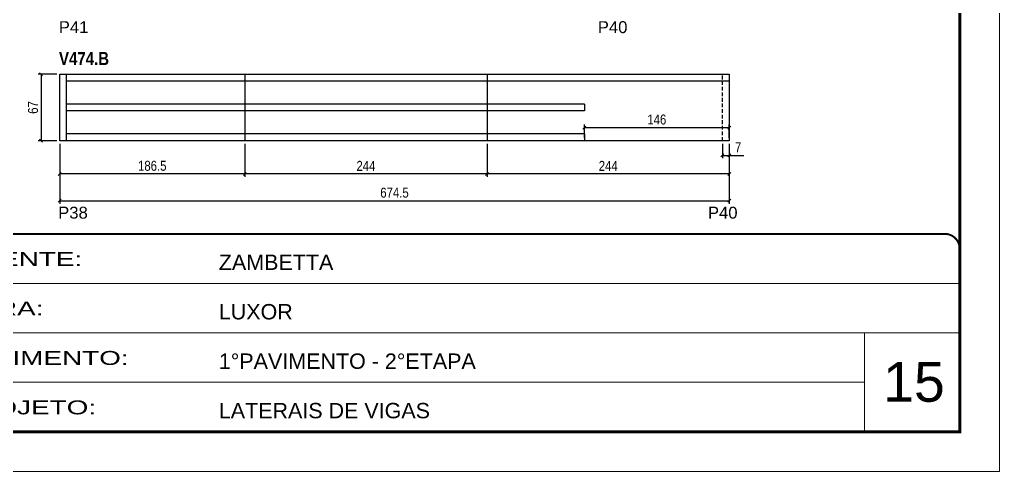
# Model space of a CAD drawing. Extents: x 3309 to 9563, y -2522 to 14608.
# Drawn here: x 6991 to 7978, y 10112 to 10567 of the extents above; entities that cross this region are included whole.
import ezdxf

# ---------------------------------------------------------------- set-up
doc = ezdxf.new("R2010")
doc.units = 0
for name, pattern in [('CONTINUO', [0]), ('DASHED', [0.75, 0.5, -0.25]), ('HIDDEN', [0.375, 0.25, -0.125])]:
    doc.linetypes.add(name, pattern=pattern)
for name, color, linetype in [('5', 5, 'Continuous'), ('COTA', 241, 'Continuous'), ('NOMENCLATURA', 7, 'Continuous'), ('Painéis', 200, 'Continuous'), ('SARR_2.2x7', 40, 'Continuous')]:
    doc.layers.add(name, color=color, linetype=linetype)
for name, color, linetype, lineweight in [('CARIMBO', 255, 'Continuous', 9), ('Folhas', 255, 'Continuous', 9), ('SARRAFO DE PRESSAO', 251, 'DASHED', 9)]:
    doc.layers.add(name, color=color, linetype=linetype, lineweight=lineweight)
doc.styles.add('ARIAL', font='arial.ttf')
doc.styles.add('COTA TECNICA', font='techl___.ttf', dxfattribs={"height": 10})
doc.styles.get("Standard").update_dxf_attribs({"font": 'arial.ttf'})
doc.styles.add('TECNICA', font='techb___.ttf', dxfattribs={"height": 10})
doc.styles.add('Tecnologia', font='')
doc.styles.get('Tecnologia').set_extended_font_data('Forgotten Futurist')
doc.dimstyles.new('PAINEL', dxfattribs={"dimtxt": 10, "dimasz": 3, "dimexe": 3, "dimexo": 3, "dimgap": 3, "dimtad": 1, "dimdec": 1, "dimzin": 12, "dimdsep": 46, "dimtxsty": 'COTA TECNICA', "dimblk1": 'OBLIQUE', "dimblk2": 'OBLIQUE', "dimsah": 1, "dimcen": 0.9, "dimclrd": 4, "dimclre": 4, "dimclrt": 240, "dimadec": 1, "dimazin": 3, "dimtfac": 1, "dimtdec": 1, "dimtmove": 0, "dimatfit": 3, "dimfxl": 1, "dimtolj": 1, "dimtzin": 12, "dimarcsym": 0})

# ---------------------------------------------------------------- blocks, each defined once
blk = doc.blocks.new('9999999999')
at = {"color": 30, "linetype": 'CONTINUO'}
for p, q in [((98564.56, 34379.64), (99583.98, 34379.64)), ((98564.56, 34329.83), (99487.98, 34329.83)), ((99583.98, 34329.83), (99487.98, 34329.83)), ((99487.98, 34329.83), (99487.98, 34230.21)), ((98564.56, 34280.02), (99487.98, 34280.02))]:
    blk.add_line(p, q, dxfattribs=at)
at = {"color": 30, "linetype": 'CONTINUO', "const_width": 2}
blk.add_lwpolyline([(99583.98, 34230.21), (99583.98, 34414.45, 0.414214), (99568.98, 34429.45), (98228.98, 34429.45, 0.414214), (98213.98, 34414.45), (98213.98, 34245.21, 0.414214), (98228.98, 34230.21), (99583.98, 34230.21)], format="xyb", dxfattribs=at)
at = {"layer": 'Folhas'}
blk.add_lwpolyline([(98138.98, 34190.21), (99623.98, 34190.21), (99623.98, 35240.21), (98138.98, 35240.21)], close=True, dxfattribs=at)
at = {"layer": 'Folhas', "color": 30, "const_width": 3}
blk.add_lwpolyline([(98213.98, 34230.21), (99583.98, 34230.21), (99583.98, 35200.21), (98213.98, 35200.21)], close=True, dxfattribs=at)
at = {"color": 7, "linetype": 'Continuous', "ltscale": 5, "style": 'ARIAL'}
for s, height, p in [('ZAMBETTA', 15.483, (98837.68, 34393.13)), ('LUXOR', 15.483, (98837.68, 34343.32)), ('1°PAVIMENTO - 2°ETAPA', 15.4829, (98837.68, 34293.51)), ('LATERAIS DE VIGAS', 15.4829, (98837.68, 34243.7))]:
    blk.add_text(s, height=height, dxfattribs=at).set_placement(p)
at = {"layer": 'Folhas', "color": 7, "style": 'Tecnologia', "width": 1.5}
for s, p in [('CLIENTE:', (98573.65, 34397.17)), ('OBRA:', (98573.65, 34347.31)), ('PAVIMENTO:', (98573.65, 34297.5)), ('PROJETO:', (98573.65, 34247.69))]:
    blk.add_text(s, height=14, dxfattribs=at).set_placement(p)
blk = doc.blocks.new('_Oblique')
at = {"color": 0, "linetype": 'ByBlock', "lineweight": -2}
blk.add_line((-0.5, -0.5), (0.5, 0.5), dxfattribs=at)
blk = doc.blocks.new('*D451')
at = {"layer": 'COTA', "color": 4, "lineweight": -2, "transparency": 16777216}
for p, q in [((7461.79, 10442.19), (7461.79, 10408.8)), ((7705.79, 10442.19), (7705.79, 10408.8)), ((7705.79, 10411.8), (7461.79, 10411.8))]:
    blk.add_line(p, q, dxfattribs=at)
at = {"layer": 'Defpoints', "color": 0, "transparency": 16777216}
for p in [(7461.79, 10445.19), (7705.79, 10445.19), (7461.79, 10411.8)]:
    blk.add_point(p, dxfattribs=at)
at = {"layer": 'COTA', "color": 4, "lineweight": -2, "transparency": 16777216, "xscale": 3, "yscale": 3, "zscale": 3, "rotation": 180}
blk.add_blockref('_Oblique', (7461.79, 10411.8), dxfattribs=at)
at = {"layer": 'COTA', "color": 4, "lineweight": -2, "transparency": 16777216, "xscale": 3, "yscale": 3, "zscale": 3}
blk.add_blockref('_Oblique', (7705.79, 10411.8), dxfattribs=at)
at = {"layer": 'COTA', "color": 240, "transparency": 16777216, "insert": (7583.79, 10419.87), "char_height": 10, "attachment_point": 5, "style": 'COTA TECNICA'}
blk.add_mtext('\\A1;244', dxfattribs=at)
blk = doc.blocks.new('*D452')
at = {"layer": 'COTA', "color": 4, "lineweight": -2, "transparency": 16777216}
for p, q in [((7217.79, 10442.19), (7217.79, 10408.8)), ((7461.79, 10442.19), (7461.79, 10408.8)), ((7461.79, 10411.8), (7217.79, 10411.8))]:
    blk.add_line(p, q, dxfattribs=at)
at = {"layer": 'Defpoints', "color": 0, "transparency": 16777216}
for p in [(7217.79, 10445.19), (7461.79, 10445.19), (7217.79, 10411.8)]:
    blk.add_point(p, dxfattribs=at)
at = {"layer": 'COTA', "color": 4, "lineweight": -2, "transparency": 16777216, "xscale": 3, "yscale": 3, "zscale": 3, "rotation": 180}
blk.add_blockref('_Oblique', (7217.79, 10411.8), dxfattribs=at)
at = {"layer": 'COTA', "color": 4, "lineweight": -2, "transparency": 16777216, "xscale": 3, "yscale": 3, "zscale": 3}
blk.add_blockref('_Oblique', (7461.79, 10411.8), dxfattribs=at)
at = {"layer": 'COTA', "color": 240, "transparency": 16777216, "insert": (7339.79, 10419.87), "char_height": 10, "attachment_point": 5, "style": 'COTA TECNICA'}
blk.add_mtext('\\A1;244', dxfattribs=at)
blk = doc.blocks.new('*D453')
at = {"layer": 'COTA', "color": 4, "lineweight": -2, "transparency": 16777216}
for p, q in [((7031.29, 10442.19), (7031.29, 10408.8)), ((7217.79, 10442.19), (7217.79, 10408.8)), ((7217.79, 10411.8), (7031.29, 10411.8))]:
    blk.add_line(p, q, dxfattribs=at)
at = {"layer": 'Defpoints', "color": 0, "transparency": 16777216}
for p in [(7031.29, 10445.19), (7217.79, 10445.19), (7031.29, 10411.8)]:
    blk.add_point(p, dxfattribs=at)
at = {"layer": 'COTA', "color": 4, "lineweight": -2, "transparency": 16777216, "xscale": 3, "yscale": 3, "zscale": 3, "rotation": 180}
blk.add_blockref('_Oblique', (7031.29, 10411.8), dxfattribs=at)
at = {"layer": 'COTA', "color": 4, "lineweight": -2, "transparency": 16777216, "xscale": 3, "yscale": 3, "zscale": 3}
blk.add_blockref('_Oblique', (7217.79, 10411.8), dxfattribs=at)
at = {"layer": 'COTA', "color": 240, "transparency": 16777216, "insert": (7124.54, 10419.93), "char_height": 10, "attachment_point": 5, "style": 'COTA TECNICA'}
blk.add_mtext('\\A1;186.5', dxfattribs=at)
blk = doc.blocks.new('*D454')
at = {"layer": 'COTA', "color": 4, "lineweight": -2, "transparency": 16777216}
for p, q in [((7031.29, 10442.19), (7031.29, 10381.77)), ((7705.79, 10442.19), (7705.79, 10381.77)), ((7031.29, 10384.77), (7705.79, 10384.77))]:
    blk.add_line(p, q, dxfattribs=at)
at = {"layer": 'Defpoints', "color": 0, "transparency": 16777216}
for p in [(7031.29, 10445.19), (7705.79, 10445.19), (7705.79, 10384.77)]:
    blk.add_point(p, dxfattribs=at)
at = {"layer": 'COTA', "color": 4, "lineweight": -2, "transparency": 16777216, "xscale": 3, "yscale": 3, "zscale": 3, "rotation": 180}
blk.add_blockref('_Oblique', (7031.29, 10384.77), dxfattribs=at)
at = {"layer": 'COTA', "color": 4, "lineweight": -2, "transparency": 16777216, "xscale": 3, "yscale": 3, "zscale": 3}
blk.add_blockref('_Oblique', (7705.79, 10384.77), dxfattribs=at)
at = {"layer": 'COTA', "color": 240, "transparency": 16777216, "insert": (7368.54, 10392.88), "char_height": 10, "attachment_point": 5, "style": 'COTA TECNICA'}
blk.add_mtext('\\A1;674.5', dxfattribs=at)
blk = doc.blocks.new('*D455')
at = {"layer": 'COTA', "color": 4, "lineweight": -2, "transparency": 16777216}
for p, q in [((7028.29, 10512.19), (7009.58, 10512.19)), ((7012.58, 10512.19), (7012.58, 10445.19)), ((7028.29, 10445.19), (7009.58, 10445.19))]:
    blk.add_line(p, q, dxfattribs=at)
at = {"layer": 'Defpoints', "color": 0, "transparency": 16777216}
for p in [(7031.29, 10512.19), (7012.58, 10445.19), (7031.29, 10445.19)]:
    blk.add_point(p, dxfattribs=at)
at = {"layer": 'COTA', "color": 4, "lineweight": -2, "transparency": 16777216, "xscale": 3, "yscale": 3, "zscale": 3}
for p, rotation in [((7012.58, 10512.19), 90), ((7012.58, 10445.19), 270)]:
    blk.add_blockref('_Oblique', p, dxfattribs=dict(at, rotation=rotation))
at = {"layer": 'COTA', "color": 240, "transparency": 16777216, "insert": (7004.48, 10478.69), "char_height": 10, "attachment_point": 5, "rotation": 90, "style": 'COTA TECNICA'}
blk.add_mtext('\\A1;67', dxfattribs=at)
blk = doc.blocks.new('*D456')
at = {"layer": 'COTA', "color": 4, "lineweight": -2, "transparency": 16777216}
for p, q in [((7559.79, 10448.19), (7559.79, 10461.42)), ((7559.79, 10458.42), (7705.79, 10458.42)), ((7705.79, 10448.19), (7705.79, 10461.42))]:
    blk.add_line(p, q, dxfattribs=at)
at = {"layer": 'Defpoints', "color": 0, "transparency": 16777216}
for p in [(7705.79, 10458.42), (7559.79, 10445.19), (7705.79, 10445.19)]:
    blk.add_point(p, dxfattribs=at)
at = {"layer": 'COTA', "color": 4, "lineweight": -2, "transparency": 16777216, "xscale": 3, "yscale": 3, "zscale": 3, "rotation": 180}
blk.add_blockref('_Oblique', (7559.79, 10458.42), dxfattribs=at)
at = {"layer": 'COTA', "color": 4, "lineweight": -2, "transparency": 16777216, "xscale": 3, "yscale": 3, "zscale": 3}
blk.add_blockref('_Oblique', (7705.79, 10458.42), dxfattribs=at)
at = {"layer": 'COTA', "color": 240, "transparency": 16777216, "insert": (7632.79, 10466.53), "char_height": 10, "attachment_point": 5, "style": 'COTA TECNICA'}
blk.add_mtext('\\A1;146', dxfattribs=at)
blk = doc.blocks.new('*D457')
at = {"layer": 'COTA', "color": 4, "lineweight": -2, "transparency": 16777216}
for p, q in [((7698.79, 10442.19), (7698.79, 10427.51)), ((7705.79, 10442.19), (7705.79, 10427.51)), ((7698.79, 10430.51), (7705.79, 10430.51)), ((7705.79, 10430.51), (7720.52, 10430.51))]:
    blk.add_line(p, q, dxfattribs=at)
at = {"layer": 'Defpoints', "color": 0, "transparency": 16777216}
for p in [(7698.79, 10445.19), (7705.79, 10445.19), (7705.79, 10430.51)]:
    blk.add_point(p, dxfattribs=at)
at = {"layer": 'COTA', "color": 4, "lineweight": -2, "transparency": 16777216, "xscale": 3, "yscale": 3, "zscale": 3, "rotation": 180}
blk.add_blockref('_Oblique', (7698.79, 10430.51), dxfattribs=at)
at = {"layer": 'COTA', "color": 4, "lineweight": -2, "transparency": 16777216, "xscale": 3, "yscale": 3, "zscale": 3}
blk.add_blockref('_Oblique', (7705.79, 10430.51), dxfattribs=at)
at = {"layer": 'COTA', "color": 240, "transparency": 16777216, "insert": (7714.66, 10438.58), "char_height": 10, "attachment_point": 5, "style": 'COTA TECNICA'}
blk.add_mtext('\\A1;7', dxfattribs=at)

msp = doc.modelspace()

# ---------------------------------------------------------------- linework, layer by layer
at = {"layer": 'Painéis', "linetype": 'ByBlock'}
for p, q in [((7031.29, 10445.19), (7031.29, 10512.19)), ((7031.29, 10512.19), (7705.79, 10512.19)), ((7217.79, 10512.19), (7217.79, 10445.19)), ((7461.79, 10512.19), (7461.79, 10445.19)), ((7705.79, 10512.19), (7705.79, 10445.19)), ((7705.79, 10445.19), (7031.29, 10445.19))]:
    msp.add_line(p, q, dxfattribs=at)
at = {"layer": 'SARR_2.2x7', "linetype": 'Continuous'}
for p, q in [((7038.29, 10445.19), (7038.29, 10512.19)), ((7217.79, 10505.19), (7038.29, 10505.19)), ((7461.79, 10505.19), (7217.79, 10505.19)), ((7705.79, 10505.19), (7461.79, 10505.19)), ((7217.79, 10482.19), (7038.29, 10482.19)), ((7461.79, 10482.19), (7217.79, 10482.19)), ((7559.79, 10482.19), (7461.79, 10482.19)), ((7559.79, 10482.19), (7559.79, 10475.19)), ((7217.79, 10475.19), (7038.29, 10475.19)), ((7461.79, 10475.19), (7217.79, 10475.19)), ((7559.79, 10475.19), (7461.79, 10475.19)), ((7217.79, 10452.19), (7038.29, 10452.19)), ((7461.79, 10452.19), (7217.79, 10452.19)), ((7559.79, 10452.19), (7461.79, 10452.19)), ((7559.79, 10452.19), (7559.79, 10445.19))]:
    msp.add_line(p, q, dxfattribs=at)
at = {"layer": 'SARR_2.2x7', "linetype": 'HIDDEN', "ltscale": 15}
msp.add_line((7698.79, 10445.19), (7698.79, 10512.19), dxfattribs=at)

# ---------------------------------------------------------------- block references
at = {"layer": 'SARRAFO DE PRESSAO', "color": 6, "linetype": 'ByBlock'}
msp.add_blockref('9999999999', (-91646.11, -24078.07), dxfattribs=at)

# ---------------------------------------------------------------- texts
at = {"layer": '5', "linetype": 'Continuous'}
for s, rotation, p in [('P41', 359.99996, (7030.43, 10553.65)), ('P40', 359.99996, (7573.36, 10553.65)), ('P38', 0.00004, (7029.78, 10366.76)), ('P40', 0.00004, (7684.27, 10366.76))]:
    msp.add_text(s, height=12, rotation=rotation, dxfattribs=at).set_placement(p)
at = {"layer": 'CARIMBO', "style": 'ARIAL'}
msp.add_text('15', height=40, dxfattribs=at).set_placement((7860.73, 10182.28))
at = {"layer": 'NOMENCLATURA', "style": 'TECNICA'}
msp.add_text('V474.B', height=13.2, dxfattribs=at).set_placement((7030.58, 10521.38))

# ---------------------------------------------------------------- dimensions: what is measured, and where the dimension line sits
at = {"layer": 'COTA'}
for base, p1, p2, angle, picture, middle in [((7012.58, 10445.19), (7031.29, 10512.19), (7031.29, 10445.19), 90, '*D455', (7004.48, 10478.69)), ((7031.29, 10411.8), (7217.79, 10445.19), (7031.29, 10445.19), 180, '*D453', (7124.54, 10419.93)), ((7461.79, 10411.8), (7705.79, 10445.19), (7461.79, 10445.19), 180, '*D451', (7583.79, 10419.87))]:
    dim = msp.add_linear_dim(base=base, p1=p1, p2=p2, angle=angle, dimstyle='PAINEL', dxfattribs=at)
    dim.commit()
    dim.dimension.update_dxf_attribs({"geometry": picture, "text_midpoint": middle})
for base, p1, picture, middle in [((7705.79, 10458.42), (7559.79, 10445.19), '*D456', (7632.79, 10466.53)), ((7705.79, 10384.77), (7031.29, 10445.19), '*D454', (7368.54, 10392.88)), ((7705.79, 10430.51), (7698.79, 10445.19), '*D457', (7714.66, 10438.58))]:
    dim = msp.add_linear_dim(base=base, p1=p1, p2=(7705.79, 10445.19), dimstyle='PAINEL', dxfattribs=at)
    dim.commit()
    dim.dimension.update_dxf_attribs({"geometry": picture, "text_midpoint": middle})
dim = msp.add_linear_dim(base=(7217.79, 10411.8), p1=(7461.79, 10445.19), p2=(7217.79, 10445.19), angle=180, dimstyle='PAINEL', override={"dimtmove": 1}, dxfattribs=at)
dim.commit()
dim.dimension.update_dxf_attribs({"geometry": '*D452', "text_midpoint": (7339.79, 10419.87)})

doc.saveas('drawing.dxf')
